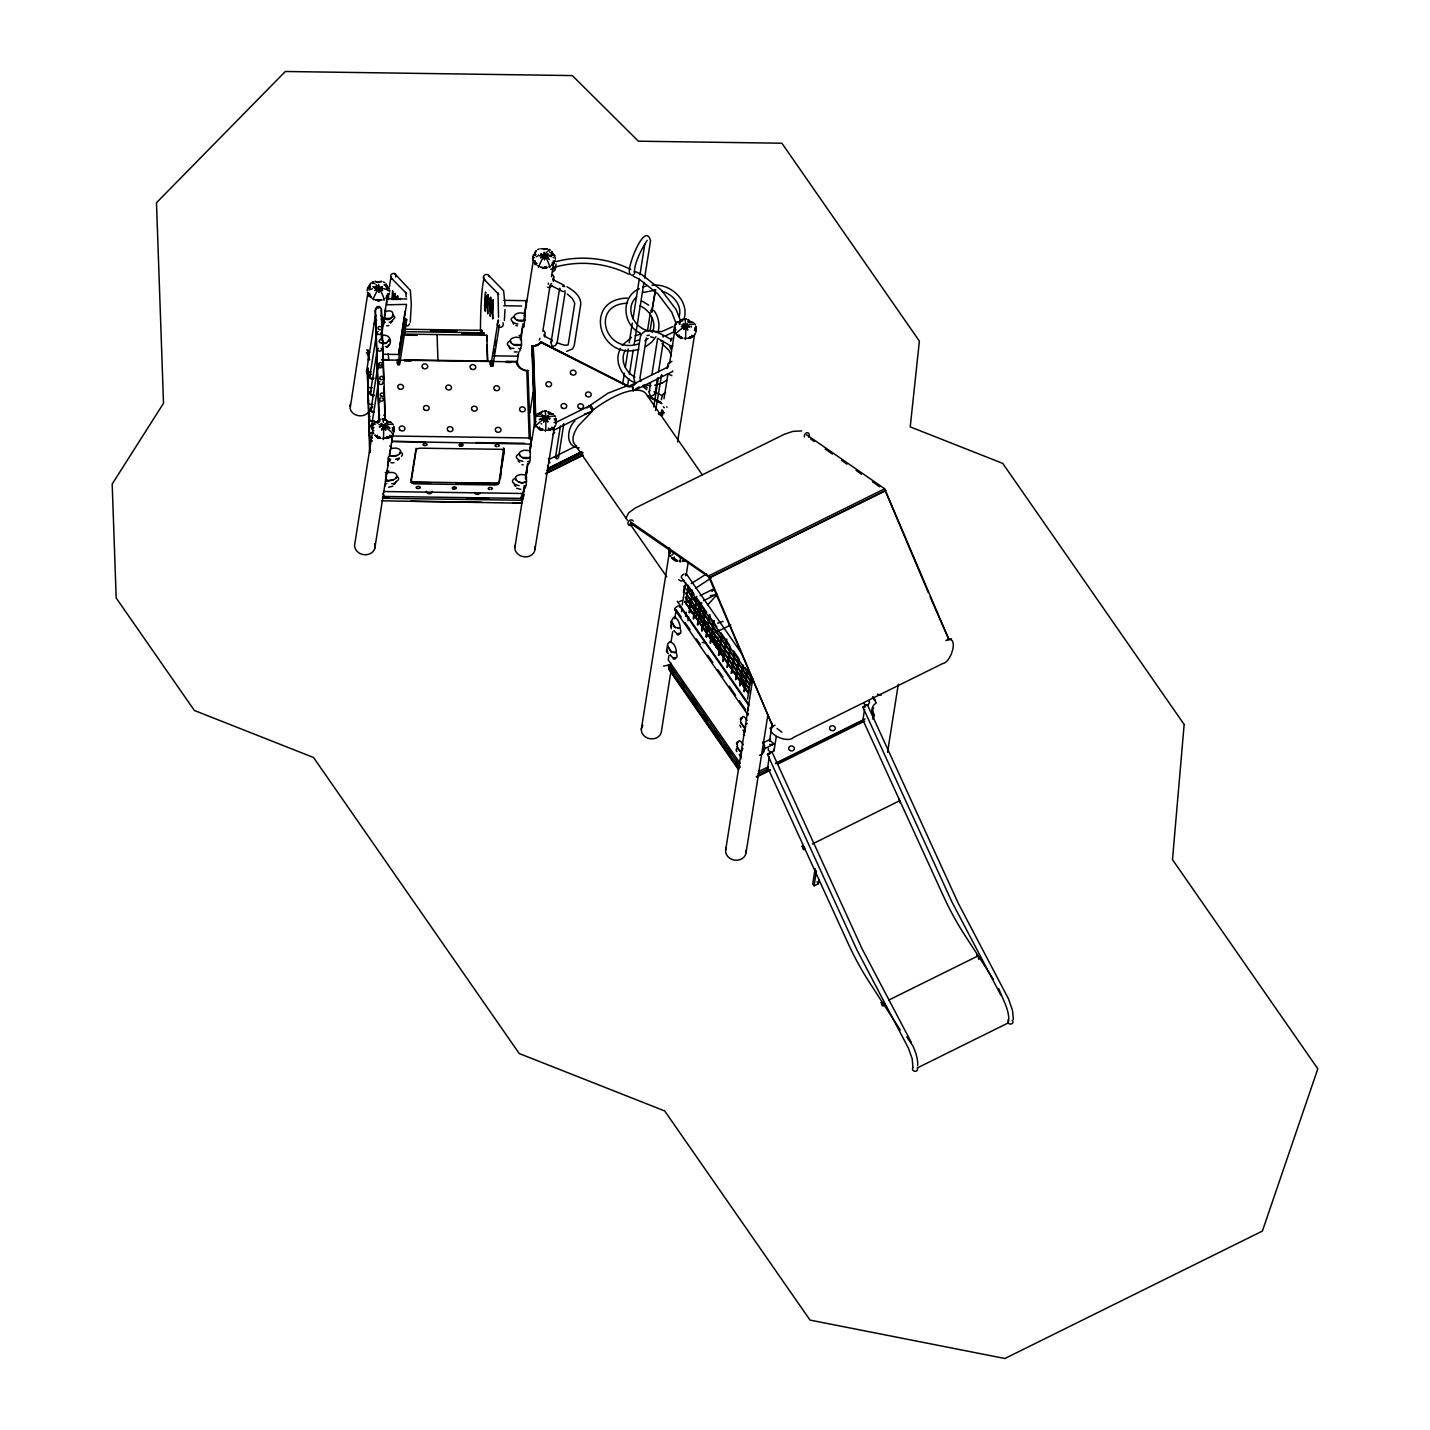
<?xml version="1.0" encoding="UTF-8"?>
<svg xmlns="http://www.w3.org/2000/svg" width="1430" height="1430" viewBox="0 0 1430 1430"><rect width="100%" height="100%" fill="white"/><g stroke="black" fill="none" stroke-linecap="round" stroke-linejoin="round"><path stroke-width="1.5" d="M395.788 299.406L395.181 293.239L394.376 299.567M526.008 304.268C527.009 290.665 525.99 318.139 526.276 302.517L524.202 315.601M378.843 292.346L378.646 284.802M544.526 259.742L544.276 252.198L544.455 259.652M521.467 344.255C518.768 346.435 511.1 346.024 510.296 340.358A6.828 3.432 -2 0 1 516.087 337.194L521.056 337.712A9.402 6.703 65.9 0 0 521.235 338.624L521.235 338.624A13.156 10.457 85.9 0 0 521.432 339.643L521.521 345.542L519.805 351.029M525.328 319.927C522.558 322.143 514.907 321.696 514.139 316.048A6.828 3.432 -2 0 1 519.948 312.884L524.917 313.402A9.402 6.703 65.9 0 0 525.078 314.296A13.156 10.457 85.9 0 0 525.293 315.315L523.88 326.773M526.687 481.177C523.898 483.983 516.373 483.358 515.39 477.656A6.828 3.432 -2 0 1 521.181 474.51L526.151 475.028A9.402 6.703 65.9 0 0 526.329 475.922A13.156 10.457 85.9 0 0 526.526 476.941L526.222 485.342L523.934 485.86M530.548 456.867C528.117 459.763 520.073 459.012 519.233 453.346A6.828 3.432 -2 0 1 525.025 450.2L530.012 450.7A9.402 6.703 65.9 0 0 530.173 451.612A13.156 10.457 85.9 0 0 530.387 452.631L530.065 461.032L527.777 461.55M367.224 290.719L367.224 289.289M998.73 988.702L1003.949 1000.964A24.113 7.829 63.7 0 1 1008.597 1020.591L1008.221 1022.933L917.22 1067.978A2.574 2.216 9 0 1 916.558 1070.891A2.574 2.216 9 0 1 913.126 1070.462A2.574 2.216 9 0 1 913.162 1067.459M391.856 299.656L392.642 290.665L393.107 299.353M393.554 299.674L393.983 293.794M741.526 752.609L737.63 748.498L737.111 743.654M744.637 732.643C748.283 727.084 736.361 723.58 742.188 718.128L742.242 717.395A6.828 2.216 63.7 0 1 745.53 718.182L747.121 720.47M745.37 728.299L745.763 726.047M912.841 1066.708L912.233 1058.951L908.408 1048.136L856.963 949.985L767.409 754.236L768.893 753.306L772.075 752.073L862.058 948.751L911.16 1042.112M1013.352 1019.501L1012.565 1010.581L1008.454 998.801L958.386 903.51L867.438 704.883L864.846 705.83L862.791 706.974L951.862 901.794L1000.803 995.065M389.621 291.792L389.675 290.272M549.835 267.428L549.495 265.801A13.603 4.415 63.7 0 0 544.437 255.505M555.251 259.17L555.287 257.65M386.601 300.979L381.47 336.783M504.987 309.631L504.361 320.552M526.615 472.669L526.383 472.079A13.156 5.398 39.7 0 0 526.222 472.526A9.402 5.47 51.1 0 0 526.097 473.169L525.775 473.026M522.987 325.575L523.201 326.237A13.514 6.346 -37.9 0 0 523.487 326.63L523.845 326.791M524.22 487.201L524.435 487.845A13.514 6.346 -37.9 0 0 524.739 488.256M378.843 292.256L378.575 284.82M538.538 267.481L539.128 265.64A13.603 2.449 -63.1 0 1 546.385 252.717M552.034 255.237L553.088 254.254L553.303 255.291L552.016 253.432A10.886 5.488 -1.9 0 0 551.48 253.11M672.44 346.775L672.779 345.381M377.306 436.776L380.612 438.277M389.747 435.31A10.886 0.912 -89.1 0 1 389.675 436.954L385.653 438.438L388.853 437.866L388.227 436.794M551.891 428.875L547.869 430.341L553.535 427.838L549.728 429.733L551.891 428.875A10.886 0.912 -89.1 0 0 551.962 427.213M661.554 376.215L661.768 374.857L661.303 376.43M679.393 336.711L682.7 338.213L680.126 337.677L681.002 336.89M674.12 558.612A10.886 0.912 -89.1 0 1 674.084 559.434L677.391 560.935L674.799 560.399L676.122 560.649A10.886 4.29 -34.7 0 1 676.676 560.095L672.493 557.879M680.251 560.953L680.162 562.169M680.251 560.935L680.287 560.435A13.603 1.144 -89.1 0 0 680.376 557.289M691.834 335.246A10.886 0.912 -89.1 0 1 691.763 336.908L687.741 338.374L693.407 335.871L689.993 338.338M737.648 742.939L738.38 741.723A6.828 2.216 63.7 0 1 741.67 742.492L743.26 744.798M498.552 317.371L497.998 292.971L498.748 294.33L484.198 279.583M739.9 725.082L740.829 727.28M384.938 485.628L384.813 485.574A13.514 5.005 43 0 1 384.652 485.968L386.457 474.653A13.156 11.637 -82.7 0 0 386.708 473.652A9.402 7.597 -58.9 0 0 386.869 472.74L391.963 472.383A6.828 3.432 -2 0 1 396.736 475.69C398.63 481.839 373.963 482.303 393.447 479.765M389.264 454.937L390.301 450.343A13.156 11.637 -82.7 0 0 390.551 449.324A9.402 7.597 -58.9 0 0 390.712 448.43L395.824 448.073A6.828 3.432 -2 0 1 400.597 451.38C398.112 460.728 385.617 450.182 388.495 461.658A13.514 5.005 43 0 0 388.656 461.247L390.247 460.978M400.078 299.674L400.221 298.37L400.346 299.514M521.253 337.712L521.521 335.371M491.187 304.429L490.633 297.118L490.258 316.352L491.187 304.429M383.651 323.609L383.562 324.253A14.997 4.951 48.6 0 1 383.455 324.646L385.242 313.331A14.765 12.334 -84.2 0 0 385.457 312.33A10.546 7.99 -64.4 0 0 385.582 311.418C399.274 307.718 390.622 324.968 384.312 317.943M486.915 295.796L486.933 306.806M489.453 298.227L489.65 311.186M491.974 300.926L491.956 305.037M525.829 486.629L524.756 488.256M529.672 462.319L528.617 463.946A13.514 6.346 -37.9 0 1 528.385 463.678M666.505 651.401L667.739 643.911L669.526 641.945A13.156 7.382 -41 0 0 670.402 641.48L673.995 644.483A6.828 2.216 63.7 0 1 676.247 651.723L676.247 652.652A6.828 2.216 63.7 0 1 675.675 657.8C672.904 659.891 669.24 653.242 670.223 654.922M671.546 626.966L670.831 622.211L673.387 617.635A13.156 7.382 -41 0 0 674.245 617.17A9.402 4.808 -23.8 0 0 675.121 616.777L677.838 620.173A6.828 2.216 63.7 0 1 680.108 627.413L680.108 628.342A6.828 2.216 63.7 0 1 679.518 633.49C676.765 635.528 673.119 629.111 674.084 630.612M768.393 748.551L768.25 750.16L770.985 752.287L774.023 750.786L776.293 736.504M774.023 750.786L774.166 749.159M549.871 462.837L548.441 458.333M381.131 338.749L381.381 337.73A14.765 12.334 -84.2 0 0 381.596 336.64A10.546 7.99 -64.4 0 0 381.721 335.728C390.14 332.797 393.625 343.665 386.779 347.419M382.007 343.397L385.886 343.45L389.443 339.285M669.705 346.31L671.26 349.778M559.809 288.217C558.773 290.415 563.67 292.578 565.172 290.933M559.541 288.788L550.997 342.986L552.373 346.614L555.626 345.327L556.913 342.628M650.543 383.169L649.095 392.535L650.489 396.181C652.455 396.36 657.103 393.125 654.064 391.677M535.499 422.565A10.886 5.202 32.6 0 0 534.945 422.619L534.713 417.453L534.695 423.226L535.07 420.527A10.886 4.29 -34.7 0 1 535.606 419.955M748.248 693.157L684.72 601.333M749.409 688.724L685.739 597.114M739.167 659.248L735.574 679.697L738.541 659.105M739.65 685.703L742.76 665.165M396.95 299.585L397.701 295.796L397.951 299.531M383.383 439.511L383.508 437.777A13.603 1.144 -89.1 0 0 383.508 424.585M685.471 339.446L685.596 337.712A13.603 1.144 -89.1 0 0 685.506 322.983M748.015 707.707L748.391 710.084M385.367 322.197L383.598 322.304M385.421 346.668L387.834 346.471L388.603 344.576M389.264 322.358L392.374 321.017M395.627 276.973C396.932 270.824 387.941 273.631 391.48 278.278L406.513 293.507L405.655 292.381L406.227 297.029M386.851 483.537L385.653 483.751M390.676 459.298L388.424 460.013M391.677 483.698L394.698 483.501L396.432 481.32A6.828 3.432 -2 0 0 396.861 476.458L396.521 476.333M395.502 459.28L399.435 458.047M513.978 348.491L510.671 348.205L508.812 345.971A6.828 3.432 -2 0 1 509.938 341.109L510.313 341.001M517.839 324.163L513.495 322.733M518.804 348.473L520.77 348.688M522.665 324.145L523.827 324.413M519.09 485.7L514.728 484.341M522.951 461.39L518.59 460.031M639.139 386.815L633.365 390.479M393.804 429.733L393.858 426.623L393.643 430.859L392.642 429.822L393.393 428.643L393.894 432.182L393.876 429.769L392.392 430.341M555.984 421.761L556.073 418.525L555.484 422.654M695.731 330.795L695.481 328.578M410.249 322.215L411.322 304.107L410.356 290.379L394.555 273.523M368.493 412.108A10.117 8.705 9 0 1 366.795 413.806L364.65 415.022A10.117 8.705 9 0 1 350.1 408.64L367.85 292.846M369.637 452.756L367.331 370.12L366.92 373.105L366.527 371.55L375.107 317.406M369.852 376.108L376.501 334.102M370.424 392.75L376.733 352.853M384.867 313.188L385.546 308.826M370.996 409.409L377.645 367.403M371.568 426.069L378.217 384.062M372.569 431.592L354.855 543.454A10.278 8.848 9 0 0 365.133 554.769A10.278 8.848 9 0 0 374.642 543.722M397.022 363.292L397.612 359.538L397.826 364.668M405.065 311.293L398.577 354.497L383.133 354.265M398.577 354.497L406.513 304.376L386.797 304.822L386.815 298.816M405.691 320.106L405.351 318.55L397.88 364.614L399.578 364.579L406.817 319.14M386.243 474.581L386.922 470.255M387.602 465.948L388.281 461.622M374.803 548.333L384.885 484.716M385.617 480.712L389.049 458.404M389.747 454.025L392.875 434.273M411.071 479.944L416.076 448.341M454.096 489.06L454.436 486.951M460.907 446.106L461.229 443.997M481.767 331.385L481.928 330.33L403.778 329.222M404.279 334.102L486.79 335.264L486.79 340.68M489.954 364.596L490.544 360.861L490.758 365.973M490.812 365.919L498.284 319.873L498.587 321.017M493.94 353.657L494.637 349.295M495.334 344.952L496.013 340.59M499.41 325.003L492.903 365.955L492.635 360.878M520.359 339.911L522.558 326.058M517.017 363.327L518.822 351.834M520.895 338.749L522.969 325.683M523.952 319.48L526.061 306.074M526.687 302.284L533.247 260.868M504.147 449.592L499.142 481.195A4.022 2.02 -2 0 1 494.816 483.161L414.754 482.035A4.022 2.02 -2 0 1 411.125 480.48M530.333 438.706L527.956 370.477L526.401 370.906A11.744 10.099 9 0 1 516.159 361.915L517.32 361.397M530.065 411.822L533.175 392.195M542.846 331.152L550.103 285.374M551.48 276.651L553.893 261.386A10.278 8.848 9 0 1 552.945 263.513M556.038 264.032L555.037 270.056L552.767 271.968M544.651 336.819L545.098 332.6L543.686 330.741M553.249 281.209L554.071 277.116L552.588 274.56M381.989 500.804L521.503 503.199L524.238 494.583M523.845 487.362L523.219 493.493L383.901 491.527M525.453 477.227L527.616 463.588M529.672 450.629L530.691 444.14M382.579 496.836L382.686 498.284L522.182 500.25L522.147 499.142M523.219 493.493L523.916 489.167M525.507 479.086L528.01 463.231M529.726 452.434L531.37 439.814L531.442 441.62M514.889 547.404L524.238 488.345M526.312 475.225L527.009 470.845M530.476 448.966L531.174 444.587M531.853 440.208L534.981 420.527M557.021 343.593L565.136 292.364M535.052 548.905L554.465 426.408M563.778 423.852L558.504 457.707L556.896 458.959L555.448 457.439L560.435 425.997M629.522 272.29C627.234 266.552 645.019 220.506 650.543 240.723L644.608 278.117M634.527 273.505C633.419 262.53 644.537 244.369 647.147 240.347M622.765 383.383L624.356 373.266M625.321 367.188L628.217 348.938M629.182 342.86L632.31 323.091M633.007 318.693L639.282 279.118M639.961 274.721L644.841 243.94M627.43 386.636L628.717 378.539M629.361 374.481L633.204 350.171M634.169 344.094L643.911 282.514M671.546 339.571C664.11 336.032 646.146 323.323 640.443 336.264L633.848 378.056L635.331 384.08M646.342 337.909L639.961 377.967L640.855 381.47M647.558 330.312L650.328 312.848M651.669 311.776L655.137 292.042L651.848 311.776L650.722 311.061L651.294 309.667M650.06 330.902L652.134 317.8M651.901 374.642L657.639 338.356L672.529 346.918M655.119 393.161L657.496 378.217M658.497 371.818L663.234 341.931M653.742 406.871L658.39 377.52M655.619 410.446L661.59 375.071M661.25 399.703L662.876 394.287L665.576 392.41M667.202 368.314L668.096 363.488L671.903 361.361M663.985 398.809L667.81 374.678M669.544 363.721L675.103 328.614A10.117 8.705 9 0 0 675.353 330.902M663.073 411.536L662.43 415.594M659.856 414.932L663.806 412.966L661.554 410.321M677.552 441.995L694.587 334.513M641.319 729.389L669.544 551.283A10.886 4.29 -34.7 0 1 670.17 550.711M671.278 628.789L670.616 625.518M668.918 655.512L668.221 659.838L740.293 763.566M670.974 642.553L672.672 631.738M674.728 618.779L676.104 610.127M739.185 767.785L668.275 665.736L670.491 665.254M738.363 769.465L668.74 669.258L669.365 665.2L669.133 669.061L732.446 760.152M670.545 673.727L661.5 730.891A10.117 8.705 9 0 1 654.904 738.47A10.117 8.705 9 0 1 644 735.771L642.481 733.84A10.117 8.705 9 0 1 642.874 725.135M683.433 592.36L684.487 585.764M686.221 574.771L687.973 563.778M682.199 604.962L685.739 582.689M681.556 611.808L681.949 609.234M685.649 603.71L688.205 587.498M685.56 616.366L686.221 612.183M688.974 612.63L692.495 590.34M687.919 620.817L688.599 616.634M689.6 612.791L692.799 592.521M693.193 618.707L696.714 596.417M693.818 618.85L697.018 598.598M697.411 624.767L700.932 602.477M698.019 624.928L701.558 602.638M701.612 630.827L704.829 610.574M702.237 630.988L705.455 610.717M705.83 636.904L709.369 614.614M706.456 637.047L709.977 614.757M710.049 642.964L713.57 620.674M710.674 643.125L714.196 620.835M718.468 655.101L721.685 634.831M719.093 655.244L722.311 634.992M722.686 661.161L725.904 640.908M723.312 661.321L726.851 639.031M726.905 667.238L730.122 646.968M727.53 667.381L730.426 649.149M731.123 673.298L734.323 653.027M731.749 673.441L734.627 655.208M743.385 665.325L740.097 685.703M743.761 691.494L747.3 669.204M744.387 691.655L747.604 671.385M747.533 699.002L751.376 674.674M725.671 849.992L752.841 678.481M740.651 759.419L741.437 752.841M746.049 852.763L767.642 716.43M763.584 749.302L774.095 743.868L769.68 740.24L772.361 723.258M769.179 756.738L767.267 770.788L767.749 767.678M769.501 754.647L769.733 753.163M815.136 868.654L812.723 883.865L814.081 885.814L818.443 883.651L819.104 879.396M814.081 885.814L816.441 870.888M864.542 709.548L862.898 719.987L943.55 896.36A101.923 33.105 63.7 0 0 964.571 934.809L993.296 979.175M864.882 707.457L865.114 705.955M887.529 752.359L898.326 684.183M633.133 391.034L633.329 389.854A3.057 0.983 63.7 0 0 632.006 386.761A3.057 0.983 63.7 0 0 630.362 385.582L630.183 386.761M679.304 315.941C682.182 305.287 673.029 294.205 661.929 291.255M683.951 319.265C689.939 300.461 670.044 282.836 651.919 285.267M552.337 413.86L553.642 414.521L549.317 412.466M689.904 323.019L689.189 320.499M862.791 707.046L867.438 704.883M369.709 359.591L368.404 360.181L369.494 357.554M379.897 437.437A10.886 4.29 -34.7 0 0 379.343 437.991L378.003 437.83L378.253 436.651M387.798 423.083L388.066 421.618L385.725 419.669L388.817 422.583M667.131 367.671L668.579 365.669M399.506 364.632L397.772 364.167M399.989 361.969L398.309 361.951M555.644 266.552L554.179 268.572L550.764 269.215M540.469 428.553L540.254 429.733L542.828 430.18L539.485 429.447L540.737 428.696L541.076 430.448L541.13 428.857M680.34 336.586L681.163 338.481M675.032 559.291L674.817 560.489L675.693 559.595M366.527 371.55L368.314 369.047M658.444 330.437C659.82 323.43 658.14 316.084 653.832 310.364M741.67 751.34L742.885 748.248M531.263 438.402L531.317 444.104L391.838 441.405L425.014 441.87M555.448 457.439L557.039 456.331M563.813 424.156L562.634 425.211M521.342 336.568L520.037 337.033M378.879 299.71L378.736 300.872L379.969 300.443A10.886 1.948 -63.1 0 1 380.291 299.692M546.26 266.32A10.886 1.948 -63.1 0 0 545.581 267.839L544.329 268.268L544.49 267.106M670.509 341.252L671.993 337.981M549.192 250.804L549.102 250.214A13.603 2.449 -63.1 0 0 548.03 250.876M548.351 283.212L548.316 284.159M539.325 340.018L539.914 338.267M711.497 629.343L713.516 628.503A3.057 0.983 63.7 0 0 712.051 625.125M625.857 518.411L628.664 512.798L635.331 508.007L784.284 434.291L792.774 431.413L801.73 430.913M679.947 627.949L674.567 627.395L671.367 620.817M667.56 645.556L670.885 651.794L676.086 652.259M392.499 320.66L390.64 323.108M667.703 651.294L666.845 649.989M736.986 751.59L736.414 750.911M743.35 730.927L743.296 730.015L744.047 732.053M739.507 755.237L739.453 754.325L740.812 757.042M873.766 707.993C870.405 710.424 877.394 718.843 872.693 714.535A11.744 10.099 9 0 1 874.213 704.561L876.322 702.809L872.497 697.357M393.768 429.858L392.338 429.715M382.704 498.194L384.009 496.46L521.003 498.391L522.182 500.178M409.516 323.752C407.729 329.597 401.562 321.893 406.531 319.98M393.232 315.762L392.732 316.924M389.371 340.09L388.871 341.234M372.569 282.622L372.408 283.641M384.134 300.264L383.866 298.423A13.603 4.415 63.7 0 0 375.983 284.695M900.203 803.052L899.81 800.711M554.697 432.396L552.981 434.559M552.82 264.479L553.499 263.603L552.248 262.923M652.134 332.475C657.264 322.822 650.185 310.203 640.104 305.895M369.744 293.418A10.886 1.948 -63.1 0 0 369.065 294.92L370.173 296.85A10.886 5.488 -1.9 0 1 370.817 296.528M534.695 262.316L536.357 264.854L533.086 259.706L535.249 264.55L535.75 262.852L534.695 262.316A10.886 1.948 -63.1 0 1 535.356 260.796M649.202 391.713L649.935 390.533M551.086 342.145L552.427 340.715M543.704 421.975L548.53 415.236M649.363 335.264L647.057 335.55M400.275 452.81L399.649 453.954M396.414 477.12L395.806 478.281M736.325 748.748L736.361 750.839M748.677 704.543L748.462 706.384M556.359 422.207L589.178 405.959L592.556 410.696L553.231 430.573A3.057 0.983 63.7 0 0 553.481 429.501M543.632 421.939L547.511 415.701M751.465 682.7L686.543 589.41M509.491 346.292L509.295 346.668A6.828 3.432 -2 0 0 510.707 349.17M396.271 296.814L396.074 299.603M620.602 348.348C612.97 361.629 622.729 378.95 636.457 383.294M625.518 349.975C619.565 359.162 625.25 372.193 634.992 377.127M769.519 741.401L770.162 740.132M381.327 319.391L381.703 318.693A3.682 3.164 9 0 0 381.453 316.352L380.934 315.673M534.641 345.72L531.853 346.257L534.82 345.881M386.815 296.421L387.905 294.383M369.351 288.681L369.941 287.591M703.828 610.574C701.254 615.454 699.878 617.563 701.773 622.05L701.451 621.389M746.514 724.313L746.782 723.884A13.156 12.924 -5.4 0 1 747.175 723.348M391.999 442.12L392.07 436.025L531.406 437.991M387.619 437.115L388.799 437.83L391.302 435.918L387.512 437.83L389.675 436.954M534.945 422.619L535.07 420.527M540.254 414.325L540.826 413.431A10.886 5.202 32.6 0 1 541.38 413.359M674.942 328.56L674.567 331.26L674.585 325.486L674.317 330.759L674.942 328.56A10.886 4.29 -34.7 0 1 675.478 327.988M681.252 321.41A10.886 5.202 32.6 0 0 680.698 321.464L678.464 322.233L682.825 319.23L679.339 321.518L680.537 322.554M670.438 552.052L669.008 553.481L669.615 551.283L669.097 552.284L670.491 552.677M690.029 606.678L690.118 605.623M387.834 296.153L389.282 293.382L386.761 296.761M375.214 321.446L374.124 324.092L375.429 323.502M389.764 428.589L389.747 427.731C381.81 422.243 372.569 431.842 386.315 423.316M383.687 426.015L385.778 430.126L383.651 426.033L381.488 430.072L385.546 423.584M552.087 285.535L549.853 287.537L547.529 287.341M392.446 434.684L393.339 433.415M554.661 426.587L555.555 425.318M694.533 334.62L695.427 333.351M373.105 424.067L373.963 422.851M535.321 415.969L536.178 414.772M675.192 324.002L676.05 322.805M655.995 336.711L651.544 342.36L645.77 346.56M574.949 420.885C566.888 428.142 564.814 447.268 579.222 447.84M707.528 604.997L715.983 595.881M530.226 447.769L530.316 447.662A13.156 5.398 39.7 0 0 530.065 448.198M373.462 299.746L373.516 298.262A13.603 2.449 -63.1 0 1 378.807 288.127M553.392 263.603L551.64 265.462L553.696 262.441A10.886 3.521 63.7 0 0 553.16 260.904M386.422 287.984L387.423 286.84L386.046 283.998L387.494 287.966A10.886 1.948 -63.1 0 0 387.28 288.074M713.356 629.093L707.51 630.183L704.525 628.288M539.11 343.718L540.898 341.752M386.833 296.368L387.351 295.778A10.278 8.848 9 0 0 388.299 293.651M386.618 295.527L387.87 296.207L386.029 298.066L388.066 295.045A10.886 3.521 63.7 0 0 387.53 293.525M552.034 255.362L553.035 254.218L551.676 251.394L553.017 254.343L552.016 253.432M535.964 425.765L536.59 425.05A13.603 5.363 -34.7 0 1 548.476 417.113M676.14 333.44L676.462 333.083A13.603 5.363 -34.7 0 1 689.206 324.878M680.966 338.481L680.609 336.729M711.89 591.448L713.856 589.553M387.155 422.797C389.961 421.528 385.028 420.652 387.602 422.565M689.278 320.606L687.83 319.605L690.207 321.679L687.973 322.054M636.707 296.85C624.195 307.825 633.383 327.649 648.684 330.956M622.122 345.327L631.595 337.355M376.179 315.315L375.25 316.62A3.682 3.164 9 0 0 375.5 318.962L376.68 320.159M379.647 415.236L378.718 416.541A3.682 3.164 9 0 0 378.968 418.883L379.468 419.544M384.223 419.902L385.153 418.597A3.682 3.164 9 0 0 384.902 416.273L383.723 415.058M551.658 283.408L550.622 284.23M685.953 593.289L750.053 684.666M589.089 406.334L589.947 405.691A3.057 0.983 63.7 0 1 591.591 406.531A3.057 0.983 63.7 0 1 593.075 409.909C600.725 404.154 621.692 389.925 637.065 390.193A43.722 17.232 -34.8 0 1 646.36 394.305L702.255 474.76M375.018 290.379L382.471 286.769L378.896 287.716L372.926 286.733M375.053 290.451L378.807 287.752L373.373 286.733M592.538 411.018L578.364 425.783A43.722 17.232 -34.8 0 0 574.074 443.443L627.43 520.234M586.926 408.033L589.178 405.959M369.047 296.028L367.492 292.31L369.101 296.099L370.102 295.277M535.714 262.655L534.766 263.531L536.125 263.192M633.365 390.319L632.793 386.386L630.219 385.778M387.745 296.242L386.315 296.082M671.385 663.431L668.275 665.736M376.501 422.583A10.886 0.912 -89.1 0 0 376.447 422.404L378.11 421.636M539.468 413.485L542.935 411.197L539.468 413.485L540.826 413.431M378.914 436.954L377.985 437.705L380.612 438.259M772.057 752.144L767.553 754.236M538.592 414.2L539.485 413.467M773.451 725.582C762.315 731.946 787.304 744.404 793.596 737.362L942.692 663.574C951.737 662.376 959.619 633.83 945.891 640.551M390.801 318.425L384.974 318.336M386.958 342.735L382.882 343.611M589.053 406.066L608.018 393.196L627.18 385.76M706.188 574.145L691.226 583.583M711.157 578.042L695.588 588.231M644.894 340.841L648.112 338.499M537.34 344.844L534.588 345.774M762.798 750.857L763.995 748.14M539.485 343.415L537.179 344.827M537.019 345.113L539.682 343.486M537.716 345.077L541.094 342.235L628.61 386.493M684.684 561.043L685.631 560.524L682.432 561.078L685.631 560.524M389.675 445.963L390.14 446.017A13.156 6.596 -34.1 0 1 390.462 446.446A9.402 6.364 -44.1 0 1 390.605 446.875M524.452 320.32L517.249 320.213M520.591 344.63L513.406 344.523M397.29 455.455L393.536 456.438L390.104 455.348M529.529 457.618L522.343 457.511M525.686 481.946L521.932 482.929L518.5 481.839M639.299 288.717C620.477 296.761 622.336 325.021 640.247 333.047M672.636 326.701L661.625 331.617L650.847 331.313M674.424 331.617L666.04 335.621M662.09 383.061L666.72 380.237M369.816 286.125L367.528 288.074L368.815 286.733L369.887 287.734M684.005 580.294L681.038 581.134L678.66 579.65M703.614 600.707L716.913 594.04M713.427 629.379L713.123 629.54A3.057 0.983 63.7 0 1 711.765 628.485M541.702 415.469L544.294 416.023L547.994 422.029L545.867 417.935M759.527 755.308C765.104 754.021 766.087 745.888 762.798 741.973M630.558 385.492L667.774 367.081M636.35 389.443L672.493 371.55A3.057 0.983 63.7 0 0 672.726 370.924M548.745 459.602L576.415 445.892M547.636 468.486L581.241 451.844M658.336 413.699L662.287 411.751M547.565 468.879L581.313 452.166M658.73 413.86L662.698 411.894L661.875 410.285M574.145 456.027L582.082 452.112M547.493 469.29L581.384 452.524M659.105 414.056L663.091 412.09L662.162 410.285M547.44 469.683L581.42 452.863M659.409 414.271L663.413 412.287M547.297 470.363L582.814 452.506M659.713 414.45L663.788 412.716M547.243 470.649L582.797 453.06M545.474 473.473L581.152 455.812M545.777 473.813L583.422 455.187M885.921 490.597L709.888 577.72L631.023 523.612L630.541 521.843L708.637 575.897L884.67 488.792L948.966 639.675L930.054 596.757M709.888 577.72L772.933 726.798L709.119 577.666L885.152 490.562M686.65 602.28L696.321 597.508M700.182 595.595L713.695 588.91M689.653 607.625L699.61 602.691M707.242 635.957L719.111 630.094M709.066 635.689L730.784 624.946M758.4 771.7L768.285 766.802M775.471 763.245L865.096 718.897M775.703 763.745L863.13 720.488M757.9 773.916L767.803 769.018M777.688 764.138L864.721 721.06M756.345 776.633L770.18 769.787M756.595 777.008L770.43 770.144M812.383 843.986L899.792 800.657L898.791 799.084M888.763 1000.088L978.192 955.83L978.781 959.423M370.191 287.162L368.69 286.769L370.817 283.176L368.189 287.788L369.852 287.162M377.538 300.246L381.631 300.121L377.538 300.246A10.886 3.521 63.7 0 0 377.288 299.496M386.726 295.724L388.066 295.045M552.337 263.102L553.696 262.441M686.186 592.86L691.798 590.09M762.78 742.992L770.305 739.274M679.036 601.816L681.645 600.546M539.593 419.455L544.598 417.935L550.085 418.811L545.402 417.846L539.217 419.634M392.928 486.2L388.603 487.201M383.24 299.514L384.742 298.834M548.852 266.909L550.353 266.212M392.446 320.266L394.948 317.514L393.304 314.975M773.237 744.565L769.662 744.369M550.997 429.822L550.443 428.696M662.823 340.966L660.821 341.001M589.124 412.805L584.584 414.003M715.572 594.791L710.245 595.667M550.979 429.733L549.835 429.018M372.14 282.175L373.623 281.549M537.769 249.553L539.235 248.927M556.02 421.707L555.609 420.545A10.886 5.202 32.6 0 0 555.144 419.973M638.263 343.987C604.479 354.747 590.107 304.054 627.359 303.249M375.035 422.011L378.432 422.619M375.035 422.011L377.395 421.618L377.842 422.958M677.123 321.965L680.698 321.464M677.141 321.965L679.482 321.553L679.929 322.894M537.251 413.931L539.611 413.52L538.466 413.502M534.534 345.989L537.376 344.988M537.519 345.184L532.085 345.989L534.909 426.301M668.614 665.022L663.52 666.13M514.157 316.673L513.799 316.799A6.828 3.432 -2 0 0 512.655 321.661M386.815 471.417L388.906 471.006M519.251 453.989L518.875 454.114A6.828 3.432 -2 0 0 517.749 458.976L518.232 459.674A6.828 3.432 -2 0 0 519.662 462.176M515.408 478.299L515.032 478.424A6.828 3.432 -2 0 0 513.906 483.286M881.112 695.123L877.43 694.194M562.526 286.161L564.761 286.59M947.464 639.603L951.468 638.799M642.767 287.162L646.324 286.072M643.017 292.453L655.494 290.201M635.063 335.782L640.408 334.137M635.313 341.091L639.335 339.857M654.779 385.331L661.893 383.151M671.885 375.643L667.703 373.784M544.347 268.179L547.243 267.499L543.364 268.34M380.094 281.478L381.756 281.495L377.967 282.068L379.272 281.71M540.808 248.731L547.368 248.874L545.724 248.874M543.579 249.464L544.901 249.106M376.787 282.389L377.931 282.068M388.906 325.486L386.654 325.879M556.324 261.565C580.83 255.005 608.179 258.097 630.809 269.501M553.303 267.66C577.899 260.099 605.694 262.566 628.646 274.167M377.842 282.175L375.178 281.353L378.718 282.586M652.009 311.776L652.831 310.042M566.691 351.387L572.59 348.866L574.216 345.685L580.723 304.554C581.331 296.278 573.466 290.397 567.031 286.769M634.509 384.938L632.257 385.385M374.07 424.174L373.748 424.227A2.002 0.947 32.6 0 0 373.266 425.3M675.764 329.329L674.317 329.633L675.818 329.973M534.516 421.582L535.875 421.296M684.684 601.583L748.766 692.781M545.545 267.964L544.187 267.124M380.005 300.55L378.146 299.728M679.107 628.271L677.766 628.413M675.264 652.581L673.905 652.741M627.305 298.101C582.35 299.049 598.956 361.629 638.888 349.278M532.943 346.292L537.644 345.417L541.201 342.592L628.342 386.654M517.267 351.959L514.282 351.923M393.965 462.784L390.98 462.748M650.972 385.582L643.375 385.188M386.297 472.597L385.188 472.597M655.816 289.843L654.547 289.611M386.958 298.816L406.764 298.995M504.003 300.372L526.312 300.675M503.771 305.752L521.61 306.002M430.519 330.652L457.243 331.027M404.029 331.653L484.359 332.797L484.198 333.851L461.908 333.53M690.19 336.872L691.763 336.908M404.118 335.156L417.22 335.335M493.6 355.838L518.125 356.177L518.071 354.39M382.239 359.556L388.871 359.663M404.368 359.877L488.524 361.075M506.238 361.325L517.303 361.468C517.32 366.777 523.076 370.853 527.956 370.477M381.47 359.931L516.159 361.844M404.422 360.986L411.054 361.075M506.274 362.433L510.707 362.487M491.241 363.274L493.332 363.292M490.722 365.472L492.796 365.633M490.83 365.866L492.832 365.955M376.447 422.404L378.021 422.422M475.868 442.603L524.524 443.282M411.161 482.357L431.199 482.643M455.687 482.983L497.98 483.59M455.705 483.823L473.527 484.073M389.282 497.265L382.632 496.746M466.788 498.355L488.935 498.677M410.768 501.215L481.624 502.216M512.619 502.663L521.503 503.199M674.084 559.434L676.122 560.649M544.49 430.323L546.224 430.394M382.275 438.42L384.009 438.492M679.053 561.078L680.769 561.15M381.292 423.495L383.598 425.961L387.834 426.873M675.389 627.609L671.617 622.157M671.546 651.937L667.756 646.485M740.829 752.234L737.04 746.782M520.842 489.382L516.677 488.256M369.691 352.423L366.777 349.993M688.42 321.232A10.886 4.29 -34.7 0 1 688.867 321.303L693.532 322.554M390.122 421.957L391.427 422.619L388.12 421.636L389.371 421.832M690.225 321.571L691.476 321.768M548.548 413.199A10.886 4.29 -34.7 0 1 548.977 413.27L551.587 413.735M550.282 413.52L547.94 411.572L549.335 412.501M368.279 368.082L368.261 381.488M708.404 624.159L702.934 623.105L704.239 623.641L700.95 620.852M519.072 335.389L521.003 335.853A9.402 5.47 51.1 0 1 521.074 335.424M386.243 479.658L387.351 480.409L385.403 479.247M388.745 459.28L390.211 459.656M650.471 336.783L653.492 337.552M522.057 464.625L523.219 464.911M535.821 254.558L533.801 255.166L535.481 254.558C535.91 252.467 533.247 254.612 535.499 255.112M534.552 421.493L535.946 421.939M774.935 725.153L769.948 728.317M375.071 299.746L378.61 300.854L375.089 299.746M524.524 311.418L524.846 311.543A9.402 5.47 51.1 0 1 524.971 310.9A13.156 5.398 39.7 0 1 525.132 310.471M400.364 452.005L400.704 452.148A6.828 3.432 -2 0 1 401.437 456.295M368.779 355.856L366.366 352.602M557.932 343.003C563.795 345.613 569.033 345.971 568.318 344.04L574.771 303.303L572.393 298.53L567.281 294.008M539.736 428.482L540.451 428.946A10.278 8.848 9 0 0 542.953 429.876M781.906 732.249L777.026 728.442M378.932 436.776L380.219 437.348M635.403 271.611L641.623 274.471L661.339 290.058L676.158 309.577L680.823 321.428M633.24 276.276L638.924 278.904L657.746 293.758L671.725 312.169L676.444 324.324M542.149 414.843L545.867 417.846M381.202 423.548L383.651 425.943M552.927 279.637L564.117 285.303M550.264 285.142L560.024 290.076M654.636 391.874L662.448 395.806M544.097 336.014L551.891 339.965M540.755 341.681L629.826 386.922M647.522 395.61L661.357 402.617M648.487 396.539L660.428 402.581M648.148 396.664L662.001 403.671M386.44 287.412L387.494 287.966M369.065 294.92L370.173 296.85M642.159 301.176L648.702 305.162M537.644 265.658L539.128 266.427M372.032 298.262L373.498 299.067M392.571 279.082L391.48 278.278M744.583 735.217L743.332 734.484M377.913 437.759L374.964 435.095L378.038 437.83M548.995 249.32L550.443 250.179M383.365 281.942L384.831 282.8M642.41 386.171L646.807 389.729M689.707 337.051L690.958 337.82L690.315 336.729M672.833 558.254L675.014 559.702A10.278 8.848 9 0 0 677.516 560.631M387.87 426.909L389.371 427.91M742.188 718.128L741.991 717.985A6.828 2.216 63.7 0 0 740.418 719.755M738.345 742.438L738.13 742.313A6.828 2.216 63.7 0 0 736.557 744.083M806.574 434.738L884.67 488.792M810.685 439.01L814.331 441.53M825.217 449.074L832.492 454.096M841.573 460.389L847.007 464.16M856.087 470.452L861.539 474.224M872.443 481.767L879.7 486.79M661.911 343.558L669.043 350.439L671.439 355.713M664.324 407.729L663.323 406.781M389.085 290.933L388.799 290.719A13.603 6.846 -1.9 0 0 388.12 290.308M644.59 385.778L647.379 387.941M387.387 286.965L389.353 288.931L386.386 286.036A10.886 5.488 -1.9 0 0 383.991 284.874M744.673 727.924L740.883 722.472M677.034 335.049L680.001 337.695L677.051 335.031M488.595 275.346L503.628 290.737L505.04 305.43M906.781 1036.911L912.93 1045.991A24.113 7.829 63.7 0 1 917.577 1065.618M548.208 257.901L540.594 253.968L545.599 255.72L549.442 259.634M715.518 643.428L718.807 647.182M552.874 278.26L553.642 280.03M543.972 334.423L544.759 336.193M978.192 955.83L976.904 954.811L976.708 956.098M367.385 370.227L369.369 371.8A3.235 2.789 9 0 0 371.103 371.925M514.943 318.658L514.3 317.478M511.1 342.968L510.456 341.788M520.037 455.956L519.394 454.794M516.194 480.283L515.551 479.104M872.89 696.714L875.428 700.36M686.382 573.948L741.705 653.546M687.687 584.977L694.05 594.147M697.876 599.635L706.778 612.451M709.334 616.115L716.966 627.109M720.792 632.614L729.693 645.431M733.519 650.918L738.595 658.247M744.959 667.417L750.053 674.728M681.252 577.22L752.913 680.34M687.061 589.035L751.966 682.45M685.9 593.468L749.534 685.042M685.256 597.508L750.16 690.94M718.915 646.396L715.626 642.642A19.019 16.356 9 0 0 711.622 639.979M740.436 677.355L742.706 681.61A19.019 16.356 9 0 1 743.511 685.864M718.95 646.753L715.644 642.964A19.126 16.445 9 0 0 711.604 640.283M740.454 677.695L742.76 681.985A19.126 16.445 9 0 1 743.546 686.275M687.544 605.444L696.339 618.1M698.859 621.728L747.89 692.299M629.969 523.898L666.809 576.933M689.689 609.841L692.227 613.506M749.088 704.704L677.427 601.583A3.057 1.198 -34.8 0 1 677.373 601.244M679.84 606.213L748.122 704.49M676.175 609.734L681.216 617.009M685.024 622.461L690.082 629.754M696.392 638.852L700.2 644.304M707.779 655.226L712.837 662.501M717.896 669.776L722.954 677.069M729.282 686.168L735.592 695.266M739.381 700.718L745.709 709.816M674.71 609.484L748.051 715.036M670.152 665.433L739.685 765.515M670.634 667.024L674.442 672.493M682.038 683.433L684.559 687.061M692.156 698.001L697.232 705.294M703.56 714.392L707.35 719.862M714.946 730.802L720.005 738.095M725.082 745.37L730.14 752.663M736.468 761.779L740.275 767.249M817.084 881.702L818.443 883.651M734.966 763.799L738.774 769.269M688.867 321.303L689.689 322.501M868.654 700.664L869.637 702.094L868.278 704.901L864.703 704.525L863.72 703.095M548.977 413.27L549.817 414.468M378.521 436.794L379.343 437.991M535.249 424.424L536.107 425.711M373.033 432.521L373.891 433.808M900.257 1029.975L869.19 981.999A101.923 33.105 63.7 0 1 848.187 943.55L767.517 767.177M694.623 323.609L695.445 324.968M554.751 415.558L555.573 416.934M392.535 423.655L393.357 425.032M684.237 586.157L685.095 588.659M662.412 410.321L663.806 412.966M742.599 682.396L740.329 678.142A2.878 2.485 9 0 0 743.707 676.551A2.878 2.485 9 0 0 742.116 673.405A2.878 2.485 9 0 0 738.434 674.37M368.511 293.347L371.3 297.369L369.047 294.419M662.859 336.157L663.306 337.069M886.01 492.599L928.338 592.663M556.091 421.671L556.109 424.084L556.109 421.761M708.637 575.897L709.119 577.666M1008.204 1019.519L1008.221 1022.933A2.574 2.216 9 0 0 1012.029 1023.648A2.574 2.216 9 0 0 1012.154 1020.305M381.167 310.042L382.293 339.768M395.663 481.624L395.735 482.017A6.828 3.432 -2 0 1 393.536 484.448M666.505 651.454L667.739 653.26A13.514 9.742 83.9 0 0 668.507 653.403M545.402 431.109L545.724 429.679A13.603 1.144 -89.1 0 0 545.76 417.363M384.009 496.46L383.973 495.942A11.744 10.099 9 0 0 383.008 493.404M533.283 346.525L535.678 414.718M533.122 346.132L535.499 419.187M532.603 346.114L535.41 425.961M532.317 346.006L535.142 426.122M531.924 346.042L534.695 427.481M526.812 370.906L529.207 439.028M486.79 335.264L487.719 361.433M486.933 345.041L487.469 360.306M481.928 330.33L482.071 334.692M437.062 334.566L437.973 360.735M385.314 418.65L381.524 309.309L379.915 306.896A2.967 2.538 9 0 0 376.859 306.842L375.411 309.22L379.272 420.795M382.525 346.453L383.687 379.933M383.919 386.618L385.081 420.098M379.039 422.243L375.178 310.668L376.626 308.29A2.967 2.538 9 0 1 378.932 308.04M368.011 349.76L368.368 360.074M369.262 410.053L369.655 421.046M367.331 370.12L370.173 452.077M679.089 633.24L679.107 633.722A6.828 2.216 63.7 0 1 676.944 634.366M675.246 657.55L675.246 658.032A6.828 2.216 63.7 0 1 673.101 658.676M521.003 498.391L521.003 497.89A11.744 10.099 9 0 1 523.326 493.136M804.447 437.008A3.039 2.324 -65 0 1 805.698 433.326A3.039 2.324 -65 0 1 808.79 433.433A3.039 2.324 -65 0 1 808.611 437.151M632.775 524.399A3.039 2.592 -43.4 0 1 628.592 524.846A3.039 2.592 -43.4 0 1 629.164 520.699A3.039 2.592 -43.4 0 1 633.24 520.967M745.995 850.439A10.278 8.848 9 0 1 739.989 859.662A10.278 8.848 9 0 1 727.852 856.588L726.476 854.55A10.278 8.848 9 0 1 726.315 847.758M669.991 549.049A10.117 8.705 9 0 0 669.776 553.553L669.615 551.926A10.278 8.848 9 0 1 669.901 549.638M550.943 252.77A10.278 8.848 9 0 1 552.641 254.629M529.904 407.21A10.278 8.848 9 0 1 529.118 413.949M534.82 546.635A10.117 8.705 9 0 1 529.672 556.073A10.117 8.705 9 0 1 517.553 553.785L516.033 551.855A10.117 8.705 9 0 1 515.336 545.17M535.428 418.293A10.117 8.705 9 0 0 535.213 422.815L535.07 421.189A10.278 8.848 9 0 1 535.338 418.883M548.065 413.056A10.117 8.705 9 0 1 550.443 414.11M692.049 336.068A10.117 8.705 9 0 1 689.886 337.301M679.804 336.533A10.117 8.705 9 0 1 677.784 334.995M678.338 322.68A10.117 8.705 9 0 1 682.968 320.767M688.188 321.16A10.117 8.705 9 0 1 690.583 322.197M695.034 327.845A10.117 8.705 9 0 1 695.284 330.133M550.693 429.107A10.278 8.848 9 0 1 548.262 429.947M555.144 419.187A10.278 8.848 9 0 1 555.573 421.493M388.638 437.419A10.278 8.848 9 0 1 386.189 438.259M378.378 437.258A10.278 8.848 9 0 1 376.215 435.828M393.053 427.481A10.278 8.848 9 0 1 393.482 429.786M375.286 299.621A10.117 8.705 9 0 0 380.505 300.014L381.381 299.764L378.628 300.068A10.278 8.848 9 0 1 375.965 299.728M368.636 288.431A10.117 8.705 9 0 1 369.744 286.393M385.689 285.786A10.117 8.705 9 0 1 387.208 287.698M349.867 406.352A10.117 8.705 9 0 1 350.314 404.118M385.367 285.017A10.278 8.848 9 0 1 387.047 286.894M388.728 359.377A45.814 3.861 -89.2 0 1 388.227 353.55M388.388 299.692A45.814 3.861 -89.2 0 1 388.656 295.617M389.461 286.786A45.814 3.861 -89.2 0 1 391.409 276.687M485.556 280.387A3.057 3.039 -44.6 0 1 484.287 275.275A3.057 3.039 -44.6 0 1 489.364 276.723M480.48 331.188A45.814 3.861 -89.2 0 1 484.341 278.01M502.931 322.769A3.057 3.039 61.1 0 1 502.001 326.773A3.057 3.039 61.1 0 1 497.926 326.183A3.057 3.039 61.1 0 1 498.158 322.072M517.392 325.843A6.828 3.432 -2 0 1 515.837 325.45M513.656 324.11A6.828 3.432 -2 0 1 513.138 322.358M371.836 441.334A3.218 2.771 9 0 1 372.372 440.798M370.084 450.897A3.218 2.771 9 0 1 370.424 450.253M379.897 402.617A2.413 2.074 9 0 1 379.594 399.31M382.346 398.041A1.931 1.662 9 0 1 382.829 400.668A1.931 1.662 9 0 1 379.79 400.275A1.931 1.662 9 0 1 380.881 397.862M381.184 364.739A1.931 1.662 9 0 1 381.685 367.367A1.931 1.662 9 0 1 378.646 366.974A1.931 1.662 9 0 1 379.719 364.543M373.909 411.661A2.413 2.074 9 0 1 372.3 407.711M378.271 368.94A2.413 2.074 9 0 1 378.432 366.009M374.159 420.652A3.218 2.771 9 0 1 373.48 421.028M372.694 421.26A3.218 2.771 9 0 1 369.798 416.398M374.106 412.341A3.218 2.771 9 0 1 370.281 410.106A3.218 2.771 9 0 1 372.694 406.871M381.024 348.348A1.931 1.662 9 0 1 381.095 350.707A1.931 1.662 9 0 1 378.378 350.672A1.931 1.662 9 0 1 378.306 348.312M374.32 395.467A3.218 2.771 9 0 1 369.995 394.144A3.218 2.771 9 0 1 371.317 390.444M372.908 404.386A3.218 2.771 9 0 1 368.69 400.293M373.927 394.841A2.413 2.074 9 0 1 371.21 391.355M373.748 378.807A3.218 2.771 9 0 1 369.405 377.484A3.218 2.771 9 0 1 370.745 373.784M382.489 382.007A1.931 1.662 9 0 1 381.864 384.277A1.931 1.662 9 0 1 379.218 383.633A1.931 1.662 9 0 1 379.844 381.363M373.856 377.913A2.413 2.074 9 0 1 370.263 377.413A2.413 2.074 9 0 1 371.139 374.41M380.97 332.457A1.931 1.662 9 0 1 379.844 334.441A1.931 1.662 9 0 1 377.413 333.53A1.931 1.662 9 0 1 378.11 331.403M372.336 387.727A3.218 2.771 9 0 1 368.118 383.633M376.751 335.174A2.413 2.074 9 0 1 376.877 333.101M381.041 333.44A2.413 2.074 9 0 1 381.184 335.031M372.265 428.535A3.218 2.771 9 0 1 372.479 423.745M372.444 437.938A3.218 2.771 9 0 1 371.067 432.664M372.676 427.963A2.413 2.074 9 0 1 372.354 424.656M373.427 282.854A13.603 4.415 63.7 0 1 373.891 283.069M374.392 283.372A13.603 4.415 63.7 0 1 374.91 283.73M368.851 290.004A13.603 6.846 -1.9 0 1 372.497 288.788M374.535 288.395A13.603 6.846 -1.9 0 1 382.972 288.52M383.937 288.735A13.603 6.846 -1.9 0 1 387.405 289.915M368.493 287.841A10.886 3.521 63.7 0 1 369.226 288.127M377.377 435.113A10.886 0.912 -89.1 0 1 377.341 435.953M373.981 427.499A10.886 4.29 -34.7 0 0 372.855 428.625L372.73 430.716A10.886 5.202 32.6 0 1 373.891 430.644M379.165 421.457A10.886 5.202 32.6 0 1 379.754 421.439M392.231 427.767A10.886 5.202 32.6 0 1 393.196 428.929M382.972 420.045A13.603 1.144 -89.1 0 1 383.222 421.207M383.276 421.743A13.603 1.144 -89.1 0 1 383.347 422.368M392.535 430.931A10.886 4.29 -34.7 0 1 393.465 431.038M383.58 426.355A13.603 5.363 -34.7 0 1 388.745 424.513M389.496 424.388A13.603 5.363 -34.7 0 1 390.211 424.317M390.873 424.299A13.603 5.363 -34.7 0 1 391.48 424.335M374.767 424.084A13.603 6.507 32.6 0 1 375.518 424.067M378.896 424.549A13.603 6.507 32.6 0 1 390.426 431.27M391.123 431.967A13.603 6.507 32.6 0 1 392.32 433.415M386.547 436.686A10.886 5.202 32.6 0 1 387.512 437.83M392.589 433.791A2.002 0.947 32.6 0 1 392.678 435.149M387.369 437.097A9.402 8.079 9 0 1 385.063 437.723M547.583 465.358A3.057 0.983 63.7 0 1 547.726 466.502M723.08 621.335A43.704 17.214 -34.8 0 1 717.61 623.194M696.249 616.151A43.704 17.214 -34.8 0 1 701.612 603.156M710.585 624.052A3.057 0.983 63.7 0 1 711.228 624.249M666.88 406.728A3.057 0.983 63.7 0 1 666.952 407.3M554.036 422.547A10.886 4.29 -34.7 0 1 555.037 422.565M548.226 428.017A10.886 5.202 32.6 0 1 548.763 428.589M549.335 416.827A13.603 5.363 -34.7 0 1 554.232 416.344M554.089 418.829A10.886 5.202 32.6 0 1 554.643 419.401M541.041 423.673A10.886 5.202 32.6 0 1 541.809 424.013M539.593 427.016A10.886 0.912 -89.1 0 1 539.557 427.856M542.113 429.34A10.886 4.29 -34.7 0 1 542.685 428.786M536.983 415.987A13.603 6.507 32.6 0 0 536.286 416.076L535.964 416.148A2.002 0.947 32.6 0 0 535.481 417.22M537.734 415.969A13.603 6.507 32.6 0 1 538.52 416.005M539.36 416.112A13.603 6.507 32.6 0 1 545.795 418.257M545.116 411.715A13.603 1.144 -89.1 0 1 545.724 416.505M694.426 330.562A10.886 4.29 -34.7 0 1 694.926 330.598M690.029 324.628A13.603 5.363 -34.7 0 1 690.833 324.449M691.584 324.324A13.603 5.363 -34.7 0 1 692.281 324.253M692.942 324.253A13.603 5.363 -34.7 0 1 693.55 324.288M694.837 328.292A10.886 5.202 32.6 0 1 695.284 328.864M674.817 330.652A10.886 5.202 32.6 0 1 675.389 330.598M679.465 335.049A10.886 0.912 -89.1 0 1 679.429 335.889M679.232 324.145A13.603 6.507 32.6 0 1 680.09 324.288M681.913 324.753A13.603 6.507 32.6 0 1 685.685 326.29M685.077 319.98A13.603 1.144 -89.1 0 1 685.31 321.142M685.381 321.679A13.603 1.144 -89.1 0 1 685.435 322.304M691.387 326.344A10.886 0.912 -89.1 0 1 691.423 327.041M675.353 325.254A2.002 0.947 32.6 0 1 675.818 324.181M720.845 650.436A19.126 16.445 9 0 1 721.632 654.726M711.497 640.747A19.037 16.373 9 0 1 714.267 642.445M720.684 650.865A19.037 16.373 9 0 1 721.489 655.119M715.804 646.682A3.021 1.055 -42.3 0 1 716.412 646.217A3.021 1.305 -27 0 0 715.679 646.521M720.792 650.06A19.019 16.356 9 0 1 721.578 654.332M702.255 642.535A13.228 11.369 9 0 1 705.687 642.964M733.519 671.832A19.126 16.445 9 0 1 737.558 674.513M733.411 672.297A19.037 16.373 9 0 1 736.182 673.977M737.129 678.75A3.021 1.055 -42.3 0 1 738.327 677.766A3.021 1.305 -27 0 0 736.915 678.446M733.536 671.51A19.019 16.356 9 0 1 737.54 674.191M685.828 573.591A3.057 1.198 -34.8 0 1 685.471 575.754M681.377 576.415A3.057 1.198 -34.8 0 1 682.164 575.396M682.736 574.878A3.057 1.198 -34.8 0 1 684.058 574.038M675.782 609.824A3.057 1.198 -34.8 0 1 675.032 608.358A3.057 1.198 -34.8 0 1 678.392 605.962A3.057 1.198 -34.8 0 1 679.715 607.017M748.176 714.249A3.057 1.198 -34.8 0 1 748.498 713.749M669.508 553.374A10.886 5.202 32.6 0 1 670.062 553.303M674.174 556.913A10.886 0.912 -89.1 0 1 674.138 557.772M671.832 555.108A13.603 5.363 -34.7 0 1 674.12 553.035M503.199 448.144A4.022 2.02 -2 0 1 504.093 449.056M500.554 478.21A59.577 5.023 -89.2 0 1 503.968 448.269M496.943 446.643A2.091 1.055 -2 0 1 495.138 445.284A2.091 1.055 -2 0 1 498.284 444.694A2.091 1.055 -2 0 1 498.462 446.357M529.94 448.841A9.402 5.47 51.1 0 1 530.012 448.412M399.292 458.583A6.828 3.432 -2 0 1 397.379 460.138M515.801 486.486A6.828 3.432 -2 0 1 514.389 483.983M489.596 489.543A2.091 1.055 -2 0 1 488.577 487.988A2.091 1.055 -2 0 1 491.884 487.809A2.091 1.055 -2 0 1 491.187 489.471M416.648 488.202A2.091 1.055 -2 0 1 416.881 486.718A2.091 1.055 -2 0 1 419.83 486.754A2.091 1.055 -2 0 1 419.58 488.238M419.133 488.399A2.091 1.055 -2 0 1 417.042 488.381M534.462 257.4A13.603 6.846 -1.9 0 0 533.676 257.793L533.319 258.008A2.002 1.001 -1.9 0 0 532.639 258.973M536.196 256.721A13.603 6.846 -1.9 0 1 537.144 256.417M539.128 255.952A13.603 6.846 -1.9 0 1 551.39 256.631M553.017 257.311A13.603 6.846 -1.9 0 1 553.75 257.686M550.085 254.862A10.886 3.521 63.7 0 1 550.532 255.559M549.603 252.27A10.886 5.488 -1.9 0 1 550.282 252.52M546.832 252.163A13.603 2.449 -63.1 0 1 547.243 251.662M538.109 255.541A10.886 1.948 -63.1 0 1 538.52 254.862M536.429 263.924A10.886 5.488 -1.9 0 1 537.108 263.638M480.087 492.635A2.878 2.485 9 0 1 474.528 492.564M432.11 491.312A2.878 2.485 9 0 1 429.34 493.761A2.878 2.485 9 0 1 426.372 491.223M633.883 274.489A2.574 2.216 9 0 1 629.468 272.862M634.205 271.807A2.574 2.216 9 0 1 634.473 272.344M484.591 305.073L485.199 311.24L485.574 291.988L484.591 305.073M487.13 307.629L487.737 313.796L488.113 294.544L487.13 307.629M492.188 312.759L492.796 318.926L493.171 299.674L492.188 312.759M532.836 256.667L532.818 258.115L532.854 256.667M802.23 846.095C803.41 853.782 806.949 847.203 802.23 846.095M881.255 1002.394C882.435 1010.063 885.974 1003.485 881.255 1002.394M1184.147 724.474L1172.493 859.645L1317.817 1068.8L1262.386 1231.069L1004.879 1358.5L810.024 1320.087L664.682 1110.931L519.233 1053.535L313.545 757.507L194.337 710.46L116.188 597.99L112.183 484.055L163.521 403.26L156.478 202.738L285.339 71.5L572.304 75.576L638.406 141.195L781.888 143.215L919.383 341.091L910.231 426.873L1002.752 463.392L1184.147 724.474M669.079 552.32L669.24 553.982L669.079 552.32M696.07 328.346L695.892 329.669L695.963 326.558L696.07 328.346M416.13 450.146L411.125 481.749A4.022 2.02 -2 0 0 414.807 483.841L494.887 484.967A4.022 2.02 -2 0 0 499.213 483L504.218 451.397A4.022 2.02 -2 0 0 500.536 449.306L420.456 448.18A4.022 2.02 -2 0 0 416.13 450.146M873.676 714.839L873.301 719.254L873.676 714.839M674.817 560.417L671.725 557.772L674.835 560.399M372.479 425.532L372.211 429.536L372.497 425.532M669.258 548.191L668.99 552.195L669.258 548.191M696.196 331.027L695.981 332.118L695.981 329.758L696.196 331.027M554.894 260.778L553.446 263.549L554.894 260.778M683.915 329.204L687.633 323.52L685.739 325.879L683.29 323.484L687.866 330.062L685.739 325.986L681.306 326.612L689.957 326.809L685.792 325.897L683.915 329.204M535.356 251.894L534.445 254.111L536.429 250.572L535.374 251.894M533.712 254.576L533.158 255.469L533.748 254.558M540.683 257.704L548.101 254.147L540.683 257.704M379.165 420.009L377.359 421.493L380.72 419.294L379.165 420.009M539.932 413.574L541.166 413.145L539.932 413.574M544.365 268.25L540.701 267.142L544.365 268.25M686.096 338.409L684.38 338.356L686.096 338.427M686.221 319.051L684.505 318.926L686.221 319.051M546.349 411.018L544.633 410.893L546.349 411.018M384.134 419.115L382.418 418.99L384.134 419.115M379.272 287.966L382.561 290.54L379.272 287.966M554.357 255.255L553.124 254.29L554.983 256.328L554.34 255.255M540.129 429.661L537.162 427.016L540.129 429.661M675.979 333.744L675.139 332.457L675.961 333.744M670.67 556.449L669.812 555.162L670.652 556.467M380.863 395.842A1.931 1.662 9 0 0 384.062 395.145A1.931 1.662 9 0 0 381.631 393.071A1.931 1.662 9 0 0 380.863 395.842M379.701 342.396A1.931 1.662 9 0 0 382.882 341.699A1.931 1.662 9 0 0 380.452 339.625A1.931 1.662 9 0 0 379.701 342.396M379.254 365.419A1.931 1.662 9 0 0 382.454 364.721A1.931 1.662 9 0 0 380.023 362.648A1.931 1.662 9 0 0 379.254 365.419M380.291 379.2A1.931 1.662 9 0 0 383.49 378.503A1.931 1.662 9 0 0 381.059 376.43A1.931 1.662 9 0 0 380.291 379.2M378.557 329.24A1.931 1.662 9 0 0 381.756 328.543A1.931 1.662 9 0 0 379.325 326.469A1.931 1.662 9 0 0 378.557 329.24M678.606 322.519A10.886 0.912 -89.1 0 0 678.535 322.34M423.852 445.427A2.091 1.055 -2 0 0 427.123 444.551A2.091 1.055 -2 0 0 424.138 443.604A2.091 1.055 -2 0 0 423.852 445.427M453.078 488.899A2.091 1.055 -2 0 0 456.349 488.041A2.091 1.055 -2 0 0 453.364 487.076A2.091 1.055 -2 0 0 453.078 488.899M459.888 445.945A2.091 1.055 -2 0 0 463.159 445.088A2.091 1.055 -2 0 0 460.174 444.122A2.091 1.055 -2 0 0 459.888 445.945M448.144 430.877A2.878 2.485 9 0 0 452.917 429.822A2.878 2.485 9 0 0 449.288 426.73A2.878 2.485 9 0 0 448.144 430.877M470.917 368.779A2.878 2.485 9 0 0 475.69 367.742A2.878 2.485 9 0 0 472.061 364.632A2.878 2.485 9 0 0 470.917 368.779M422.887 368.1A2.878 2.485 9 0 0 427.659 367.045A2.878 2.485 9 0 0 424.031 363.953A2.878 2.485 9 0 0 422.887 368.1M520.431 411.089A2.878 2.485 9 0 0 525.203 410.053A2.878 2.485 9 0 0 521.575 406.942A2.878 2.485 9 0 0 520.431 411.089M424.353 409.731A2.878 2.485 9 0 0 429.125 408.694A2.878 2.485 9 0 0 425.497 405.584A2.878 2.485 9 0 0 424.353 409.731M472.383 410.41A2.878 2.485 9 0 0 477.155 409.373A2.878 2.485 9 0 0 473.527 406.263A2.878 2.485 9 0 0 472.383 410.41M400.096 430.198A2.878 2.485 9 0 0 404.869 429.143A2.878 2.485 9 0 0 401.24 426.051A2.878 2.485 9 0 0 400.096 430.198M494.709 389.925A2.878 2.485 9 0 0 499.481 388.871A2.878 2.485 9 0 0 495.852 385.778A2.878 2.485 9 0 0 494.709 389.925M398.63 388.567A2.878 2.485 9 0 0 403.403 387.512A2.878 2.485 9 0 0 399.774 384.42A2.878 2.485 9 0 0 398.63 388.567M496.174 431.556A2.878 2.485 9 0 0 500.947 430.519A2.878 2.485 9 0 0 497.318 427.409A2.878 2.485 9 0 0 496.174 431.556M446.678 389.246A2.878 2.485 9 0 0 451.451 388.191A2.878 2.485 9 0 0 447.822 385.099A2.878 2.485 9 0 0 446.678 389.246M578.667 407.997A2.878 2.485 9 0 0 583.44 406.96A2.878 2.485 9 0 0 579.811 403.85A2.878 2.485 9 0 0 578.667 407.997M561.901 407.782A2.878 2.485 9 0 0 566.673 406.746A2.878 2.485 9 0 0 563.045 403.635A2.878 2.485 9 0 0 561.901 407.782M546.725 385.957A2.878 2.485 9 0 0 551.497 384.902A2.878 2.485 9 0 0 547.869 381.81A2.878 2.485 9 0 0 546.725 385.957M586.389 396.199A2.878 2.485 9 0 0 591.162 395.145A2.878 2.485 9 0 0 587.533 392.052A2.878 2.485 9 0 0 586.389 396.199M571.214 374.356A2.878 2.485 9 0 0 575.986 373.319A2.878 2.485 9 0 0 572.357 370.209A2.878 2.485 9 0 0 571.214 374.356M830.455 729.961A2.878 2.485 9 0 0 835.227 728.907A2.878 2.485 9 0 0 831.599 725.797A2.878 2.485 9 0 0 830.455 729.961M713.713 640.998A2.878 2.485 9 0 0 718.486 639.943A2.878 2.485 9 0 0 714.857 636.833A2.878 2.485 9 0 0 713.713 640.998M789.575 750.178A2.878 2.485 9 0 0 794.347 749.123A2.878 2.485 9 0 0 790.719 746.031A2.878 2.485 9 0 0 789.575 750.178"/></g></svg>
